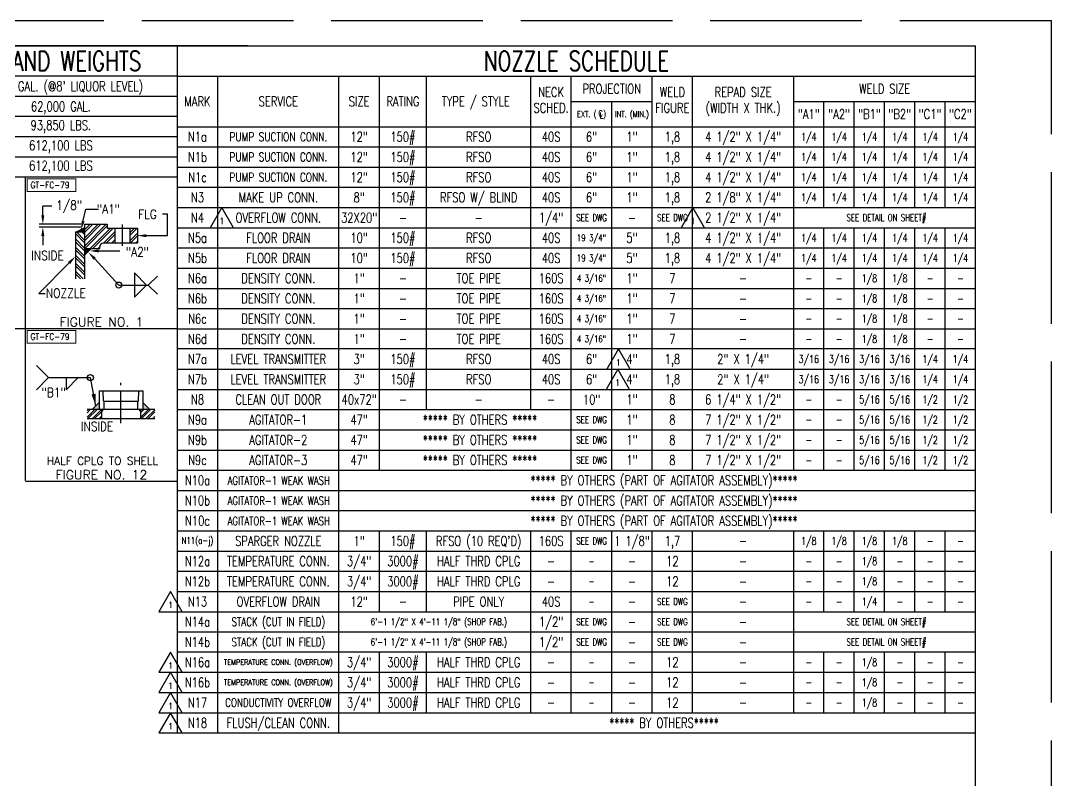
# Model space of a CAD drawing. Extents: x -1889 to 6398, y -470 to 1122.
# Drawn here: x 626.4 to 1116, y 539.1 to 900 of the extents above; entities that cross this region are included whole.
import ezdxf
from ezdxf.enums import TextEntityAlignment as Align

# ---------------------------------------------------------------- set-up
doc = ezdxf.new("R2010")
doc.units = 0
doc.header["$LTSCALE"] = 12
doc.header["$MEASUREMENT"] = 0
doc.linetypes.add('AM_ISO02W050', pattern=[7.5, 6, -1.5])
doc.linetypes.add('CENTER', pattern=[2, 1.25, -0.25, 0.25, -0.25])
doc.layers.get('0').update_dxf_attribs({"linetype": 'CONTINUOUS'})
doc.layers.get('Defpoints').update_dxf_attribs({"linetype": 'CONTINUOUS'})
doc.layers.add('CENTER', color=6, linetype='CENTER')
doc.layers.add('TEXT', color=4, linetype='CONTINUOUS')
doc.styles.add('ROMANC', font='romanc', dxfattribs={"height": 0.15})
doc.styles.add('ROMANS', font='ROMANS.shx', dxfattribs={"width": 0.85, "height": 5.76})
doc.styles.get("Standard").update_dxf_attribs({"font": 'sanss___.ttf'})
doc.dimstyles.get("Standard").update_dxf_attribs({"dimtxt": 0.18, "dimasz": 0.18, "dimexe": 0.18, "dimexo": 0.0625, "dimgap": 0.09, "dimtad": 0, "dimtih": 1, "dimtoh": 1, "dimdec": 4, "dimzin": 0, "dimdsep": 46, "dimtxsty": 'Standard', "dimcen": 0.09, "dimadec": 0, "dimazin": 0, "dimtfac": 1, "dimtdec": 4, "dimtofl": 0, "dimtmove": 0, "dimatfit": 3, "dimfxl": 1, "dimtolj": 1, "dimtzin": 0, "dimarcsym": 0})

# ---------------------------------------------------------------- blocks, each defined once
blk = doc.blocks.new('*X101')
at = {"color": 0}
for p, q in [((0.967, 1.066), (0.832, 1.201)), ((0.967, 1.155), (0.92, 1.201)), ((0.967, 1.199), (0.964, 1.201)), ((0.967, 1.022), (0.817, 1.172)), ((0.967, 0.934), (0.817, 1.084)), ((0.967, 0.889), (0.817, 1.039)), ((0.967, 0.801), (0.817, 0.951)), ((0.967, 0.757), (0.817, 0.907)), ((0.967, 0.668), (0.817, 0.818)), ((0.967, 0.624), (0.817, 0.774)), ((0.967, 0.536), (0.817, 0.686)), ((0.967, 0.492), (0.817, 0.642)), ((0.944, 0.426), (0.817, 0.553)), ((0.9, 0.426), (0.817, 0.509))]:
    blk.add_line(p, q, dxfattribs=at)
blk = doc.blocks.new('*X104')
at = {"color": 0}
for p, q in [((1.717, 1.186), (1.794, 1.264)), ((1.717, 1.142), (1.838, 1.264)), ((1.717, 1.054), (1.842, 1.179)), ((1.721, 1.014), (1.842, 1.135)), ((1.809, 1.014), (1.842, 1.046))]:
    blk.add_line(p, q, dxfattribs=at)
blk = doc.blocks.new('*X106')
at = {"color": 0}
for p, q in [((1.717, 1.186), (1.794, 1.264)), ((1.717, 1.142), (1.838, 1.264)), ((1.717, 1.054), (1.842, 1.179)), ((1.721, 1.014), (1.842, 1.135)), ((1.809, 1.014), (1.842, 1.046))]:
    blk.add_line(p, q, dxfattribs=at)
blk = doc.blocks.new('*X107')
at = {"color": 0}
for p, q in [((0.967, 1.066), (0.832, 1.201)), ((0.967, 1.155), (0.92, 1.201)), ((0.967, 1.199), (0.964, 1.201)), ((0.967, 1.022), (0.817, 1.172)), ((0.967, 0.934), (0.817, 1.084)), ((0.967, 0.889), (0.817, 1.039)), ((0.967, 0.801), (0.817, 0.951)), ((0.967, 0.757), (0.817, 0.907)), ((0.967, 0.668), (0.817, 0.818)), ((0.967, 0.624), (0.817, 0.774)), ((0.967, 0.536), (0.817, 0.686)), ((0.967, 0.492), (0.817, 0.642)), ((0.944, 0.426), (0.817, 0.553)), ((0.9, 0.426), (0.817, 0.509))]:
    blk.add_line(p, q, dxfattribs=at)
blk = doc.blocks.new('*X105')
at = {"color": 0}
for p, q in [((0.967, 0.967), (1.326, 1.326)), ((0.967, 1.099), (1.194, 1.326)), ((0.967, 1.232), (1.061, 1.326)), ((0.967, 1.055), (1.238, 1.326)), ((0.967, 1.188), (1.105, 1.326)), ((0.967, 1.32), (0.973, 1.326)), ((0.97, 0.926), (1.342, 1.298)), ((1.059, 0.926), (1.396, 1.264)), ((1.103, 0.926), (1.44, 1.264)), ((1.279, 1.014), (1.467, 1.202)), ((1.323, 1.014), (1.467, 1.157)), ((1.411, 1.014), (1.467, 1.069)), ((1.456, 1.014), (1.467, 1.025)), ((1.191, 0.926), (1.217, 0.952))]:
    blk.add_line(p, q, dxfattribs=at)

msp = doc.modelspace()

# ---------------------------------------------------------------- hatches: boundary and pattern name
at = {"layer": 'TEXT'}
h = msp.add_hatch(dxfattribs=at)
h.set_pattern_fill('ANSI32', color=256, scale=6, style=0)
h.set_pattern_definition([(45, (54.9704, 168.9898), (-1.59099, 1.59099), []), (45, (56.031, 168.9898), (-1.59099, 1.59099), [])])
h.paths.add_polyline_path([(664.82774, 710.90746), (664.82774, 715.22746), (657.98161, 715.22746), (657.98161, 710.90746)])
h.paths.add_polyline_path([(690.24712, 710.90746), (690.24712, 715.22746), (683.40098, 715.22746), (683.40098, 710.90746)])
h = msp.add_hatch(color=256, dxfattribs=at)
h.paths.add_polyline_path([(663.80186, 715.22746), (663.80186, 718.57279), (660.45653, 715.22746)])
h.paths.add_polyline_path([(684.42686, 715.22746), (687.7722, 715.22746), (684.42686, 718.57279)])
for points in [[(665.67686, 715.22746), (664.82774, 715.22746), (664.82774, 714.37834)], [(682.55186, 715.22746), (683.40098, 715.22746), (683.40098, 714.37834)]]:
    msp.add_hatch(color=256, dxfattribs=at).paths.add_polyline_path(points)

# ---------------------------------------------------------------- linework, layer by layer
for p, q in [((-24, 888), (1080, 888)), ((734.33028, 888), (355.16514, 888)), ((700.83486, 888), (700.83486, 561.6)), ((1080, 72), (1080, 888)), ((700.83486, 873.6), (355.16514, 873.6)), ((700.83486, 873.6), (1080, 873.6)), ((720.03486, 561.6), (720.03486, 873.6)), ((777.63486, 561.6), (777.63486, 873.6)), ((796.83486, 686.4), (796.83486, 873.6)), ((819.22117, 715.2), (819.22117, 873.6)), ((868.8, 715.2), (868.8, 873.6)), ((888, 686.4), (888, 873.6)), ((926.4, 686.4), (926.4, 873.6)), ((945.6, 686.4), (945.6, 873.6)), ((993.6, 686.4), (993.6, 873.6)), ((700.83486, 864), (355.16514, 864)), ((888, 861.6), (926.4, 861.6)), ((907.2, 686.4), (907.2, 861.6)), ((993.6, 861.6), (1080, 861.6)), ((1008, 811.2), (1008, 861.6)), ((1022.4, 811.2), (1022.4, 861.6)), ((1036.8, 811.2), (1036.8, 861.6)), ((1051.2, 811.2), (1051.2, 861.6)), ((1065.6, 811.2), (1065.6, 861.6)), ((700.83486, 854.4), (355.16514, 854.4)), ((700.83486, 849.6), (1080, 849.6)), ((700.83486, 844.8), (355.16514, 844.8)), ((700.83486, 840), (1080, 840)), ((700.83486, 835.2), (355.16514, 835.2)), ((700.83486, 830.4), (1080, 830.4)), ((700.83486, 825.6), (355.16514, 825.6)), ((628.83486, 753.6), (628.83486, 825.6)), ((700.83486, 820.8), (1080, 820.8)), ((700.83486, 811.2), (1080, 811.2)), ((700.83486, 801.6), (1080, 801.6)), ((1008, 686.4), (1008, 801.6)), ((1022.4, 686.4), (1022.4, 801.6)), ((1036.8, 686.4), (1036.8, 801.6)), ((1051.2, 686.4), (1051.2, 801.6)), ((1065.6, 686.4), (1065.6, 801.6)), ((700.83486, 792), (1080, 792)), ((700.83486, 782.4), (1080, 782.4)), ((700.83486, 772.8), (1080, 772.8)), ((700.83486, 763.2), (1080, 763.2)), ((628.83486, 753.6), (556.83486, 753.6)), ((700.83486, 753.6), (628.83486, 753.6)), ((628.83486, 681.6), (628.83486, 753.6)), ((700.83486, 753.6), (1080, 753.6)), ((1080, 744), (700.83486, 744)), ((700.83486, 734.4), (1080, 734.4)), ((700.83486, 724.8), (1080, 724.8)), ((700.83486, 715.2), (1080, 715.2)), ((700.83486, 705.6), (1080, 705.6)), ((700.83486, 696), (1080, 696)), ((700.83486, 686.4), (1080, 686.4)), ((700.83486, 681.04122), (628.83486, 681.04122)), ((700.83486, 676.8), (1080, 676.8)), ((700.83486, 667.2), (1080, 667.2)), ((700.83486, 657.6), (1080, 657.6)), ((796.83486, 619.2), (796.83486, 657.6)), ((819.22117, 619.2), (819.22117, 657.6)), ((868.8, 571.2), (868.8, 657.6)), ((888, 571.2), (888, 657.6)), ((907.2, 571.2), (907.2, 657.6)), ((926.4, 571.2), (926.4, 657.6)), ((945.6, 571.2), (945.6, 657.6)), ((993.6, 571.2), (993.6, 657.6)), ((1008, 619.2), (1008, 657.6)), ((1022.4, 619.2), (1022.4, 657.6)), ((1036.8, 619.2), (1036.8, 657.6)), ((1051.2, 619.2), (1051.2, 657.6)), ((1065.6, 619.2), (1065.6, 657.6)), ((700.83486, 648), (1080, 648)), ((700.83486, 638.4), (1080, 638.4)), ((700.83486, 628.8), (1080, 628.8)), ((700.83486, 619.2), (1080, 619.2)), ((700.83486, 609.6), (1080, 609.6)), ((1080, 600), (700.83486, 600)), ((796.83486, 571.2), (796.83486, 600)), ((819.22117, 571.2), (819.22117, 600)), ((1008, 571.2), (1008, 600)), ((1022.4, 571.2), (1022.4, 600)), ((1036.8, 571.2), (1036.8, 600)), ((1051.2, 571.2), (1051.2, 600)), ((1065.6, 571.2), (1065.6, 600)), ((700.83486, 590.4), (1080, 590.4)), ((700.83486, 580.8), (1080, 580.8)), ((700.83486, 571.2), (1080, 571.2)), ((700.83486, 561.6), (1080, 561.6))]:
    msp.add_line(p, q)
at = {"layer": 'CENTER', "linetype": 'CENTER'}
for p, q in [((674.79431, 792.93073), (674.79431, 803.15014)), ((674.11436, 708.74677), (674.11436, 727.92121))]:
    msp.add_line(p, q, dxfattribs=at)
at = {"layer": 'Defpoints', "linetype": 'AM_ISO02W050'}
for p in [(-36, 900), (1116, 36)]:
    msp.add_line(p, (1116, 900), dxfattribs=at)
at = {"layer": 'TEXT', "linetype": 'ByBlock'}
for p, q in [((636.99116, 807.56478), (636.99116, 811.88478)), ((641.31116, 811.88478), (636.99116, 811.88478)), ((654.99431, 803.24478), (635.19116, 803.24478)), ((654.99431, 801.94878), (635.19116, 801.94878)), ((636.99116, 797.62878), (636.99116, 793.30878))]:
    msp.add_line(p, q, dxfattribs=at)
at = {"layer": 'TEXT'}
for p, q in [((656.05624, 804.43352), (657.47063, 810.3608)), ((657.47063, 810.3608), (663.47021, 810.3608)), ((696.18387, 808.00618), (693.83352, 808.00618)), ((696.18387, 797.84478), (696.18387, 808.00618)), ((722.02695, 811.2), (716.48439, 801.6)), ((727.56951, 801.6), (722.02695, 811.2)), ((945.77845, 811.2), (940.23589, 801.6)), ((951.32101, 801.6), (945.77845, 811.2)), ((656.79431, 803.24478), (656.79431, 777.32478)), ((656.79431, 803.24478), (667.59431, 803.24478)), ((667.59431, 803.24478), (667.59431, 801.44478)), ((652.47431, 799.64478), (652.47431, 777.32478)), ((652.47431, 799.64478), (656.79431, 799.64478)), ((667.59431, 801.44478), (681.88066, 801.44478)), ((671.19431, 801.44478), (671.19431, 794.24478)), ((678.28066, 801.44478), (678.28066, 794.24478)), ((681.88066, 801.44478), (681.88066, 794.24478)), ((716.48439, 801.6), (727.56951, 801.6)), ((940.23589, 801.6), (951.32101, 801.6)), ((681.88066, 794.24478), (665.72231, 794.24478)), ((685.86472, 797.84478), (696.18387, 797.84478)), ((656.79431, 791.72478), (663.99431, 791.72478)), ((663.21451, 790.56968), (673.53365, 790.56968)), ((663.99431, 791.72478), (663.99431, 792.51678)), ((649.44571, 784.87146), (635.13253, 770.31265)), ((661.64901, 786.87008), (673.0777, 774.35436)), ((680.46542, 780.11436), (680.46542, 768.59436)), ((680.46542, 780.11436), (686.22542, 774.35436)), ((687.07105, 774.35436), (691.39105, 778.67436)), ((673.0777, 774.35436), (687.07105, 774.35436)), ((680.46542, 768.59436), (686.22542, 774.35436)), ((687.07105, 774.35436), (691.39105, 770.03436)), ((635.13253, 770.31265), (638.07047, 770.31265)), ((910.37133, 744), (904.82877, 734.4)), ((915.91389, 734.4), (910.37133, 744)), ((639.72357, 730.40001), (633.96357, 736.16001)), ((910.0564, 734.4), (904.51383, 724.8)), ((904.82877, 734.4), (915.91389, 734.4)), ((915.59896, 724.8), (910.0564, 734.4)), ((639.72357, 730.40001), (633.96357, 724.64001)), ((639.72357, 730.40001), (659.59689, 730.40001)), ((648.07689, 724.64001), (653.83689, 730.40001)), ((648.07689, 730.40001), (648.07689, 724.64001)), ((904.51383, 724.8), (915.59896, 724.8)), ((663.80186, 724.13371), (663.80186, 715.22746)), ((663.80186, 724.13371), (684.42686, 724.13371)), ((665.82865, 719.25871), (665.67686, 724.13371)), ((682.40008, 719.25871), (682.55186, 724.13371)), ((684.42686, 724.13371), (684.42686, 715.22746)), ((690.24712, 715.22746), (657.98161, 715.22746)), ((663.80186, 718.57279), (660.45653, 715.22746)), ((665.67686, 715.22746), (664.82774, 714.37834)), ((664.82774, 715.22746), (664.82774, 710.90746)), ((665.82865, 719.25871), (682.40008, 719.25871)), ((666.14561, 715.22746), (666.14561, 719.25871)), ((682.08311, 715.22746), (682.08311, 719.25871)), ((682.55186, 715.22746), (683.40098, 714.37834)), ((683.40098, 715.22746), (683.40098, 710.90746)), ((684.42686, 718.57279), (687.7722, 715.22746)), ((657.98161, 710.90746), (690.24712, 710.90746)), ((697.60463, 628.8), (692.06207, 619.2)), ((703.1472, 619.2), (697.60463, 628.8)), ((692.06207, 619.2), (703.1472, 619.2)), ((697.60463, 600), (692.06207, 590.4)), ((703.1472, 590.4), (697.60463, 600)), ((692.06207, 590.4), (703.1472, 590.4)), ((697.60463, 590.4), (692.06207, 580.8)), ((703.1472, 580.8), (697.60463, 590.4)), ((692.06207, 580.8), (703.1472, 580.8)), ((697.60463, 580.8), (692.06207, 571.2)), ((703.1472, 571.2), (697.60463, 580.8)), ((692.06207, 571.2), (703.1472, 571.2)), ((697.60463, 571.2), (692.06207, 561.6)), ((703.1472, 561.6), (697.60463, 571.2)), ((692.06207, 561.6), (703.1472, 561.6))]:
    msp.add_line(p, q, dxfattribs=at)
at = {"layer": 'TEXT', "const_width": 0.48}
for points in [[(629.61791, 824.77211), (629.61791, 818.81874), (652.63317, 818.81874), (652.63317, 824.77211)], [(629.61791, 752.77211), (629.61791, 746.81874), (652.63317, 746.81874), (652.63317, 752.77211)]]:
    msp.add_lwpolyline(points, close=True, dxfattribs=at)
at = {"layer": 'TEXT'}
for centre in [(673.0777, 774.35436), (659.59689, 730.40001)]:
    msp.add_circle(centre, 1.44, dxfattribs=at)
msp.add_arc((665.72231, 792.51678), 1.728, 90, 180, dxfattribs=at)
at = {"layer": 'TEXT', "linetype": 'ByBlock'}
for points in [[(637.71116, 807.56478), (636.27116, 807.56478), (636.99116, 803.24478)], [(637.71116, 797.62878), (636.27116, 797.62878), (636.99116, 801.94878)]]:
    msp.add_solid(points, dxfattribs=at)
at = {"layer": 'TEXT'}
for points in [[(656.83455, 804.59316), (655.43388, 804.92739), (655.13152, 800.55825)], [(656.79431, 801.94878), (656.7275, 799.64478), (652.47431, 799.64478)], [(686.20066, 797.12478), (686.20066, 798.56478), (681.88066, 797.84478)], [(656.79431, 788.12478), (656.79431, 791.72478), (660.39431, 791.72478)], [(661.1399, 786.36096), (662.15813, 787.3792), (658.59431, 789.92478)], [(663.55044, 789.84968), (663.55044, 791.28968), (659.23044, 790.56968)], [(648.93228, 785.37623), (649.95914, 784.3667), (652.47431, 787.95204)], [(660.12371, 722.3844), (662.0108, 722.73838), (662.1292, 716.90013)]]:
    msp.add_solid(points, dxfattribs=at)

# ---------------------------------------------------------------- block references
at = {"layer": 'TEXT', "xscale": 28.80000000000007, "yscale": 28.80000000000007, "zscale": 28.80000000000007}
for name, p in [('*X105', (628.95199, 765.05348)), ('*X101', (628.95199, 765.05348)), ('*X107', (628.95199, 765.05348)), ('*X104', (628.83833, 765.05348)), ('*X106', (628.83833, 765.05348))]:
    msp.add_blockref(name, p, dxfattribs=at)

# ---------------------------------------------------------------- texts
at = {"layer": 'TEXT', "style": 'ROMANS'}
for s, height, width, p in [('VESSEL CAPACITY AND WEIGHTS', 9.216, 0.75, (610.74297, 880.8)), ('NOZZLE SCHEDULE', 9.216, 0.75, (890.41743, 880.8)), ("44,600 GAL. (@8' LIQUOR LEVEL)", 4.608, 0.75, (645.55168, 868.8)), ('NECK', 4.608, 0.75, (878.4, 866.016)), ('PROJECTION', 4.608, 0.75, (907.2, 867.6)), ('WELD', 4.608, 0.75, (936, 866.016)), ('REPAD SIZE', 4.608, 0.75, (969.6, 866.016)), ('WELD SIZE', 4.608, 0.75, (1036.8, 867.6)), ('MARK', 4.608, 0.75, (710.43486, 861.6)), ('SERVICE', 4.608, 0.75, (748.83486, 861.6)), ('SIZE', 4.608, 0.75, (787.23486, 861.6)), ('RATING', 4.608, 0.75, (808.02801, 861.6)), ('TYPE / STYLE', 4.608, 0.75, (842.59808, 861.6)), ('(WIDTH X THK.)', 4.608, 0.75, (969.6, 858.55543)), ('62,000 GAL.', 4.608, 0.75, (645.55168, 859.2)), ('SCHED.', 4.608, 0.75, (878.4, 858.55543)), ('EXT. (  )', 2.88, 0.75, (897.6, 855.6)), ('C', 2.88, 0.75, (901.91003, 855.93596)), ('INT. (MIN.)', 2.88, 0.75, (916.80251, 855.53415)), ('FIGURE', 4.608, 0.75, (936, 858.55543)), ('"A1"', 4.608, 0.75, (1000.8, 855.6)), ('"A2"', 4.608, 0.75, (1015.2, 855.6)), ('"B1"', 4.608, 0.75, (1029.6, 855.6)), ('"B2"', 4.608, 0.75, (1044, 855.6)), ('"C1"', 4.608, 0.75, (1058.4, 855.6)), ('"C2"', 4.608, 0.75, (1072.8, 855.6)), ('L', 2.88, 0.75, (902.31174, 854.97434)), ('12"', 4.608, 0.75, (787.23486, 844.8)), ('150#', 4.608, 0.75, (808.02801, 844.8)), ('RFSO', 4.608, 0.75, (844.01058, 844.8)), ('40S', 4.608, 0.75, (878.4, 844.8)), ('6"', 4.608, 0.75, (897.6, 844.8)), ('1"', 4.608, 0.75, (916.8, 844.8)), ('1,8', 4.608, 0.75, (936, 844.8)), ('4 1/2" X 1/4"', 4.608, 0.75, (969.6, 844.8)), ('1/4', 3.6864, 0.75, (1000.8, 844.8)), ('1/4', 3.6864, 0.75, (1015.2, 844.8)), ('1/4', 3.6864, 0.75, (1029.6, 844.8)), ('1/4', 3.6864, 0.75, (1044, 844.8)), ('1/4', 3.6864, 0.75, (1058.4, 844.8)), ('1/4', 3.6864, 0.75, (1072.8, 844.8)), ('PUMP SUCTION CONN.', 4.1472, 0.75, (748.85639, 844.78504)), ('PUMP SUCTION CONN.', 4.1472, 0.75, (748.83486, 835.2)), ('12"', 4.608, 0.75, (787.23486, 835.2)), ('150#', 4.608, 0.75, (808.02801, 835.2)), ('RFSO', 4.608, 0.75, (844.01058, 835.2)), ('40S', 4.608, 0.75, (878.4, 835.2)), ('6"', 4.608, 0.75, (897.6, 835.2)), ('1"', 4.608, 0.75, (916.8, 835.2)), ('1,8', 4.608, 0.75, (936, 835.2)), ('4 1/2" X 1/4"', 4.608, 0.75, (969.6, 835.2)), ('1/4', 3.6864, 0.75, (1000.8, 835.2)), ('1/4', 3.6864, 0.75, (1015.2, 835.2)), ('1/4', 3.6864, 0.75, (1029.6, 835.2)), ('1/4', 3.6864, 0.75, (1044, 835.2)), ('1/4', 3.6864, 0.75, (1058.4, 835.2)), ('1/4', 3.6864, 0.75, (1072.8, 835.2)), ('PUMP SUCTION CONN.', 4.1472, 0.75, (748.83486, 825.6)), ('12"', 4.608, 0.75, (787.23486, 825.6)), ('150#', 4.608, 0.75, (808.02801, 825.6)), ('RFSO', 4.608, 0.75, (844.01058, 825.6)), ('40S', 4.608, 0.75, (878.4, 825.6)), ('6"', 4.608, 0.75, (897.6, 825.6)), ('1"', 4.608, 0.75, (916.8, 825.6)), ('1,8', 4.608, 0.75, (936, 825.6)), ('4 1/2" X 1/4"', 4.608, 0.75, (969.6, 825.6)), ('1/4', 3.6864, 0.75, (1000.8, 825.6)), ('1/4', 3.6864, 0.75, (1015.2, 825.6)), ('1/4', 3.6864, 0.75, (1029.6, 825.6)), ('1/4', 3.6864, 0.75, (1044, 825.6)), ('1/4', 3.6864, 0.75, (1058.4, 825.6)), ('1/4', 3.6864, 0.75, (1072.8, 825.6)), ('MAKE UP CONN.', 4.608, 0.75, (748.83486, 816)), ('8"', 4.608, 0.75, (787.23486, 816)), ('150#', 4.608, 0.75, (808.02801, 816)), ('RFSO W/ BLIND', 4.608, 0.75, (844.01058, 816)), ('40S', 4.608, 0.75, (878.4, 816)), ('6"', 4.608, 0.75, (897.6, 816)), ('1"', 4.608, 0.75, (916.8, 816)), ('1,8', 4.608, 0.75, (936, 816)), ('2 1/8" X 1/4"', 4.608, 0.75, (969.6, 816)), ('1/4', 3.6864, 0.75, (1000.8, 816)), ('1/4', 3.6864, 0.75, (1015.2, 816)), ('1/4', 3.6864, 0.75, (1029.6, 816)), ('1/4', 3.6864, 0.75, (1044, 816)), ('1/4', 3.6864, 0.75, (1058.4, 816)), ('1/4', 3.6864, 0.75, (1072.8, 816)), ('OVERFLOW CONN.', 4.608, 0.75, (748.83486, 806.4)), ('32X20"', 4.608, 0.75, (787.23486, 806.4)), ('1/4"', 4.608, 0.75, (878.4, 806.4)), ('SEE DWG', 3.2256, 0.75, (897.63867, 806.39655)), ('SEE DWG', 3.2256, 0.75, (936, 806.4)), ('2 1/2" X 1/4"', 4.608, 0.75, (969.6, 806.4)), ('SEE DETAIL ON SHEET# ', 3.2256, 0.75, (1038.48986, 806.4)), ('1', 2.88, 0.85, (722.02695, 804.8)), ('-', 4.608, 0.75, (808.02801, 806.4)), ('-', 4.608, 0.75, (844.01058, 806.4)), ('-', 4.608, 0.75, (916.8, 806.4)), ('1', 2.88, 0.85, (945.77845, 804.8)), ('FLOOR DRAIN', 4.608, 0.75, (748.83486, 796.8)), ('10"', 4.608, 0.75, (787.23486, 796.8)), ('150#', 4.608, 0.75, (808.02801, 796.8)), ('RFSO', 4.608, 0.75, (844.01058, 796.8)), ('40S', 4.608, 0.75, (878.4, 796.8)), ('19 3/4"', 3.2256, 0.75, (897.6, 796.8)), ('5"', 4.608, 0.75, (916.8, 796.8)), ('1,8', 4.608, 0.75, (936, 796.8)), ('4 1/2" X 1/4"', 4.608, 0.75, (969.6, 796.8)), ('1/4', 3.6864, 0.75, (1000.8, 796.8)), ('1/4', 3.6864, 0.75, (1015.2, 796.8)), ('1/4', 3.6864, 0.75, (1029.6, 796.8)), ('1/4', 3.6864, 0.75, (1044, 796.8)), ('1/4', 3.6864, 0.75, (1058.4, 796.8)), ('1/4', 3.6864, 0.75, (1072.8, 796.8)), ('FLOOR DRAIN', 4.608, 0.75, (748.83486, 787.2)), ('10"', 4.608, 0.75, (787.23486, 787.2)), ('150#', 4.608, 0.75, (808.02801, 787.2)), ('RFSO', 4.608, 0.75, (844.01058, 787.2)), ('40S', 4.608, 0.75, (878.4, 787.2)), ('19 3/4"', 3.2256, 0.75, (897.6, 787.2)), ('5"', 4.608, 0.75, (916.8, 787.2)), ('1,8', 4.608, 0.75, (936, 787.2)), ('4 1/2" X 1/4"', 4.608, 0.75, (969.6, 787.2)), ('1/4', 3.6864, 0.75, (1000.8, 787.2)), ('1/4', 3.6864, 0.75, (1015.2, 787.2)), ('1/4', 3.6864, 0.75, (1029.6, 787.2)), ('1/4', 3.6864, 0.75, (1044, 787.2)), ('1/4', 3.6864, 0.75, (1058.4, 787.2)), ('1/4', 3.6864, 0.75, (1072.8, 787.2)), ('DENSITY CONN.', 4.608, 0.75, (748.83486, 777.6)), ('1"', 4.608, 0.75, (787.23486, 777.6)), ('TOE PIPE', 4.608, 0.75, (844.01058, 777.6)), ('160S', 4.608, 0.75, (878.4, 777.6)), ('4 3/16"', 3.2256, 0.75, (897.6, 777.6)), ('1"', 4.608, 0.75, (916.8, 777.6)), ('7', 4.608, 0.75, (936, 777.6)), ('1/8', 3.6864, 0.75, (1029.6, 777.6)), ('1/8', 3.6864, 0.75, (1044, 777.6)), ('-', 4.608, 0.75, (808.02801, 777.6)), ('-', 4.608, 0.75, (969.6, 777.6)), ('-', 3.6864, 0.75, (1000.8, 777.6)), ('-', 3.6864, 0.75, (1015.2, 777.6)), ('-', 3.6864, 0.75, (1058.4, 777.6)), ('-', 3.6864, 0.75, (1072.8, 777.6)), ('DENSITY CONN.', 4.608, 0.75, (748.83486, 768)), ('1"', 4.608, 0.75, (787.23486, 768)), ('TOE PIPE', 4.608, 0.75, (844.01058, 768)), ('160S', 4.608, 0.75, (878.4, 768)), ('4 3/16"', 3.2256, 0.75, (897.6, 768)), ('1"', 4.608, 0.75, (916.8, 768)), ('7', 4.608, 0.75, (936, 768)), ('1/8', 3.6864, 0.75, (1029.6, 768)), ('1/8', 3.6864, 0.75, (1044, 768)), ('-', 4.608, 0.75, (808.02801, 768)), ('-', 4.608, 0.75, (969.6, 768)), ('-', 3.6864, 0.75, (1000.8, 768)), ('-', 3.6864, 0.75, (1015.2, 768)), ('-', 3.6864, 0.75, (1058.4, 768)), ('-', 3.6864, 0.75, (1072.8, 768)), ('DENSITY CONN.', 4.608, 0.75, (748.83486, 758.4)), ('1"', 4.608, 0.75, (787.23486, 758.4)), ('TOE PIPE', 4.608, 0.75, (844.01058, 758.4)), ('160S', 4.608, 0.75, (878.4, 758.4)), ('4 3/16"', 3.2256, 0.75, (897.6, 758.4)), ('1"', 4.608, 0.75, (916.8, 758.4)), ('7', 4.608, 0.75, (936, 758.4)), ('1/8', 3.6864, 0.75, (1029.6, 758.4)), ('1/8', 3.6864, 0.75, (1044, 758.4)), ('-', 4.608, 0.75, (808.02801, 758.4)), ('-', 4.608, 0.75, (969.6, 758.4)), ('-', 3.6864, 0.75, (1000.8, 758.4)), ('-', 3.6864, 0.75, (1015.2, 758.4)), ('-', 3.6864, 0.75, (1058.4, 758.4)), ('-', 3.6864, 0.75, (1072.8, 758.4)), ('DENSITY CONN.', 4.608, 0.75, (748.83486, 748.8)), ('1"', 4.608, 0.75, (787.23486, 748.8)), ('TOE PIPE', 4.608, 0.75, (844.01058, 748.8)), ('160S', 4.608, 0.75, (878.4, 748.8)), ('4 3/16"', 3.2256, 0.75, (897.6, 748.8)), ('1"', 4.608, 0.75, (916.8, 748.8)), ('7', 4.608, 0.75, (936, 748.8)), ('1/8', 3.6864, 0.75, (1029.6, 748.8)), ('1/8', 3.6864, 0.75, (1044, 748.8)), ('-', 4.608, 0.75, (808.02801, 748.8)), ('-', 4.608, 0.75, (969.6, 748.8)), ('-', 3.6864, 0.75, (1000.8, 748.8)), ('-', 3.6864, 0.75, (1015.2, 748.8)), ('-', 3.6864, 0.75, (1058.4, 748.8)), ('-', 3.6864, 0.75, (1072.8, 748.8)), ('LEVEL TRANSMITTER', 4.608, 0.75, (748.83486, 739.2)), ('3"', 4.608, 0.75, (787.23486, 739.2)), ('150#', 4.608, 0.75, (808.02801, 739.2)), ('RFSO', 4.608, 0.75, (844.01058, 739.2)), ('40S', 4.608, 0.75, (878.4, 739.2)), ('6"', 4.608, 0.75, (897.63867, 739.19655)), ('4"', 4.608, 0.75, (916.8, 739.2)), ('1,8', 4.608, 0.75, (936, 739.2)), ('2" X 1/4"', 4.608, 0.75, (969.6, 739.2)), ('3/16', 3.6864, 0.75, (1000.8, 739.2)), ('3/16', 3.6864, 0.75, (1015.2, 739.2)), ('3/16', 3.6864, 0.75, (1029.6, 739.2)), ('3/16', 3.6864, 0.75, (1044, 739.2)), ('1/4', 3.6864, 0.75, (1058.4, 739.2)), ('1/4', 3.6864, 0.75, (1072.8, 739.2)), ('1', 2.88, 0.85, (910.37133, 737.6)), ('LEVEL TRANSMITTER', 4.608, 0.75, (748.83486, 729.6)), ('3"', 4.608, 0.75, (787.23486, 729.6)), ('150#', 4.608, 0.75, (808.02801, 729.6)), ('RFSO', 4.608, 0.75, (844.01058, 729.6)), ('40S', 4.608, 0.75, (878.4, 729.6)), ('6"', 4.608, 0.75, (897.63867, 729.59655)), ('4"', 4.608, 0.75, (916.8, 729.6)), ('1,8', 4.608, 0.75, (936, 729.6)), ('2" X 1/4"', 4.608, 0.75, (969.6, 729.6)), ('3/16', 3.6864, 0.75, (1000.8, 729.6)), ('3/16', 3.6864, 0.75, (1015.2, 729.6)), ('3/16', 3.6864, 0.75, (1029.6, 729.6)), ('3/16', 3.6864, 0.75, (1044, 729.6)), ('1/4', 3.6864, 0.75, (1058.4, 729.6)), ('1/4', 3.6864, 0.75, (1072.8, 729.6)), ('1', 2.88, 0.85, (910.0564, 728)), ('CLEAN OUT DOOR', 4.608, 0.75, (748.83486, 720)), ('40x72"', 4.608, 0.75, (787.23486, 720)), ('-', 4.608, 0.75, (808.02801, 720)), ('-', 4.608, 0.75, (844.01058, 720)), ('-', 4.608, 0.75, (878.4, 720)), ('10"', 4.608, 0.75, (897.63867, 719.99655)), ('1"', 4.608, 0.75, (916.8, 720)), ('8', 4.608, 0.75, (936, 720)), ('6 1/4" X 1/2"', 4.608, 0.75, (969.6, 720)), ('-', 3.6864, 0.75, (1000.8, 720)), ('-', 3.6864, 0.75, (1015.2, 720)), ('5/16', 3.6864, 0.75, (1029.6, 720)), ('5/16', 3.6864, 0.75, (1044, 720)), ('1/2', 3.6864, 0.75, (1058.4, 720)), ('1/2', 3.6864, 0.75, (1072.8, 720)), ('AGITATOR-1', 4.608, 0.75, (748.83486, 710.4)), ('47"', 4.608, 0.75, (787.23486, 710.4)), ('***** BY OTHERS *****', 4.608, 0.75, (844.63531, 710.4)), ('SEE DWG', 3.2256, 0.75, (897.63867, 710.39655)), ('1"', 4.608, 0.75, (916.8, 710.4)), ('8', 4.608, 0.75, (936, 710.4)), ('7 1/2" X 1/2"', 4.608, 0.75, (969.6, 710.4)), ('-', 3.6864, 0.75, (1000.8, 710.4)), ('-', 3.6864, 0.75, (1015.2, 710.4)), ('5/16', 3.6864, 0.75, (1029.6, 710.4)), ('5/16', 3.6864, 0.75, (1044, 710.4)), ('1/2', 3.6864, 0.75, (1058.4, 710.4)), ('1/2', 3.6864, 0.75, (1072.8, 710.4)), ('AGITATOR-2', 4.608, 0.75, (748.83486, 700.8)), ('47"', 4.608, 0.75, (787.23486, 700.8)), ('***** BY OTHERS *****', 4.608, 0.75, (844.63531, 700.8)), ('SEE DWG', 3.2256, 0.75, (897.63867, 700.79655)), ('1"', 4.608, 0.75, (916.8, 700.8)), ('8', 4.608, 0.75, (936, 700.8)), ('7 1/2" X 1/2"', 4.608, 0.75, (969.6, 700.8)), ('-', 3.6864, 0.75, (1000.8, 700.8)), ('-', 3.6864, 0.75, (1015.2, 700.8)), ('5/16', 3.6864, 0.75, (1029.6, 700.8)), ('5/16', 3.6864, 0.75, (1044, 700.8)), ('1/2', 3.6864, 0.75, (1058.4, 700.8)), ('1/2', 3.6864, 0.75, (1072.8, 700.8)), ('AGITATOR-3', 4.608, 0.75, (748.83486, 691.2)), ('47"', 4.608, 0.75, (787.23486, 691.2)), ('***** BY OTHERS *****', 4.608, 0.75, (844.63531, 691.2)), ('SEE DWG', 3.2256, 0.75, (897.63867, 691.19655)), ('1"', 4.608, 0.75, (916.8, 691.2)), ('8', 4.608, 0.75, (936, 691.2)), ('7 1/2" X 1/2"', 4.608, 0.75, (969.6, 691.2)), ('-', 3.6864, 0.75, (1000.8, 691.2)), ('-', 3.6864, 0.75, (1015.2, 691.2)), ('5/16', 3.6864, 0.75, (1029.6, 691.2)), ('5/16', 3.6864, 0.75, (1044, 691.2)), ('1/2', 3.6864, 0.75, (1058.4, 691.2)), ('1/2', 3.6864, 0.75, (1072.8, 691.2)), ('AGITATOR-1 WEAK WASH', 3.9322702, 0.75, (749.03434, 681.50073)), ('***** BY OTHERS (PART OF AGITATOR ASSEMBLY)*****', 4.608, 0.75, (932.03812, 681.6)), ('AGITATOR-1 WEAK WASH', 3.9322702, 0.75, (749.03434, 671.90073)), ('***** BY OTHERS (PART OF AGITATOR ASSEMBLY)*****', 4.608, 0.75, (932.03812, 672)), ('AGITATOR-1 WEAK WASH', 3.9322702, 0.75, (749.03434, 662.30073)), ('***** BY OTHERS (PART OF AGITATOR ASSEMBLY)*****', 4.608, 0.75, (932.03812, 662.4)), ('SPARGER NOZZLE', 4.608, 0.75, (748.83486, 652.8)), ('1"', 4.608, 0.75, (787.23486, 652.8)), ('150#', 4.608, 0.75, (808.02801, 652.8)), ("RFSO (10 REQ'D)", 4.608, 0.75, (844.01058, 652.8)), ('160S', 4.608, 0.75, (878.4, 652.8)), ('SEE DWG', 3.2256, 0.75, (897.63867, 652.79655)), ('1 1/8"', 4.608, 0.75, (916.8, 652.8)), ('1,7', 4.608, 0.75, (936, 652.8)), ('-', 4.608, 0.75, (969.6, 652.8)), ('1/8', 3.6864, 0.75, (1000.8, 652.8)), ('1/8', 3.6864, 0.75, (1015.2, 652.8)), ('1/8', 3.6864, 0.75, (1029.6, 652.8)), ('1/8', 3.6864, 0.75, (1044, 652.8)), ('-', 3.6864, 0.75, (1058.4, 652.8)), ('-', 3.6864, 0.75, (1072.8, 652.8)), ('3/4"', 4.608, 0.75, (787.23486, 643.2)), ('3000#', 4.608, 0.75, (808.02801, 643.2)), ('TEMPERATURE CONN.', 4.608, 0.75, (748.83486, 643.2)), ('HALF THRD CPLG', 4.608, 0.75, (844.01058, 643.2)), ('-', 4.608, 0.75, (878.4, 643.2)), ('-', 3.2256, 0.75, (897.63867, 643.19655)), ('-', 4.608, 0.75, (916.8, 643.2)), ('12', 4.608, 0.75, (936, 643.2)), ('-', 4.608, 0.75, (969.6, 643.2)), ('-', 3.6864, 0.75, (1000.8, 643.2)), ('-', 3.6864, 0.75, (1015.2, 643.2)), ('1/8', 3.6864, 0.75, (1029.6, 643.2)), ('-', 3.6864, 0.75, (1044, 643.2)), ('-', 3.6864, 0.75, (1058.4, 643.2)), ('-', 3.6864, 0.75, (1072.8, 643.2)), ('3/4"', 4.608, 0.75, (787.23486, 633.6)), ('3000#', 4.608, 0.75, (808.02801, 633.6)), ('TEMPERATURE CONN.', 4.608, 0.75, (748.83486, 633.6)), ('HALF THRD CPLG', 4.608, 0.75, (844.01058, 633.6)), ('-', 4.608, 0.75, (878.4, 633.6)), ('-', 3.2256, 0.75, (897.63867, 633.59655)), ('-', 4.608, 0.75, (916.8, 633.6)), ('12', 4.608, 0.75, (936, 633.6)), ('-', 4.608, 0.75, (969.6, 633.6)), ('-', 3.6864, 0.75, (1000.8, 633.6)), ('-', 3.6864, 0.75, (1000.8, 633.6)), ('-', 3.6864, 0.75, (1015.2, 633.6)), ('-', 3.6864, 0.75, (1015.2, 633.6)), ('1/8', 3.6864, 0.75, (1029.6, 633.6)), ('-', 3.6864, 0.75, (1044, 633.6)), ('-', 3.6864, 0.75, (1058.4, 633.6)), ('-', 3.6864, 0.75, (1072.8, 633.6)), ('1', 2.88, 0.85, (697.60463, 622.4)), ('OVERFLOW DRAIN', 4.608, 0.75, (748.83486, 624)), ('12"', 4.608, 0.75, (787.23486, 624)), ('-', 4.608, 0.75, (808.02801, 624)), ('PIPE ONLY', 4.608, 0.75, (844.01058, 624)), ('40S', 4.608, 0.75, (878.4, 624)), ('-', 3.2256, 0.75, (897.63867, 623.99655)), ('-', 4.608, 0.75, (916.8, 624)), ('SEE DWG', 3.2256, 0.75, (936, 624)), ('-', 4.608, 0.75, (969.6, 624)), ('-', 3.6864, 0.75, (1000.8, 624)), ('-', 3.6864, 0.75, (1015.2, 624)), ('1/4', 3.6864, 0.75, (1029.6, 624)), ('-', 3.6864, 0.75, (1044, 624)), ('-', 3.6864, 0.75, (1058.4, 624)), ('-', 3.6864, 0.75, (1072.8, 624)), ('STACK (CUT IN FIELD)', 4.0236187, 0.75, (748.87119, 614.39894)), ('1/2"', 4.608, 0.75, (878.4, 614.4)), ('6\'-1 1/2" X 4\'-11 1/8" (SHOP FAB.)', 3.2256, 0.75, (825.0959, 614.4)), ('SEE DWG', 3.2256, 0.75, (897.63867, 614.39655)), ('-', 4.608, 0.75, (916.8, 614.4)), ('SEE DWG', 3.2256, 0.75, (936, 614.4)), ('-', 4.608, 0.75, (969.6, 614.4)), ('SEE DETAIL ON SHEET# ', 3.2256, 0.75, (1038.48986, 614.4)), ('STACK (CUT IN FIELD)', 4.0236187, 0.75, (748.87119, 604.79894)), ('1/2"', 4.608, 0.75, (878.4, 604.8)), ('6\'-1 1/2" X 4\'-11 1/8" (SHOP FAB.)', 3.2256, 0.75, (825.0959, 604.8)), ('SEE DWG', 3.2256, 0.75, (897.63867, 604.79655)), ('-', 4.608, 0.75, (916.8, 604.8)), ('SEE DWG', 3.2256, 0.75, (936, 604.8)), ('-', 4.608, 0.75, (969.6, 604.8)), ('SEE DETAIL ON SHEET# ', 3.2256, 0.75, (1038.48986, 604.8)), ('3/4"', 4.608, 0.75, (787.23486, 595.2)), ('3000#', 4.608, 0.75, (808.02801, 595.2)), ('HALF THRD CPLG', 4.608, 0.75, (844.01058, 595.2)), ('12', 4.608, 0.75, (936, 595.2)), ('1/8', 3.6864, 0.75, (1029.6, 595.2)), ('1', 2.88, 0.85, (697.60463, 593.6)), ('TEMPERATURE CONN. (OVERFLOW)', 2.58048, 0.75, (748.84621, 595.24291)), ('-', 4.608, 0.75, (878.4, 595.2)), ('-', 3.2256, 0.75, (897.63867, 595.19655)), ('-', 4.608, 0.75, (916.8, 595.2)), ('-', 4.608, 0.75, (969.6, 595.2)), ('-', 3.6864, 0.75, (1000.8, 595.2)), ('-', 3.6864, 0.75, (1015.2, 595.2)), ('-', 3.6864, 0.75, (1044, 595.2)), ('-', 3.6864, 0.75, (1058.4, 595.2)), ('-', 3.6864, 0.75, (1072.8, 595.2)), ('3/4"', 4.608, 0.75, (787.23486, 585.6)), ('3000#', 4.608, 0.75, (808.02801, 585.6)), ('HALF THRD CPLG', 4.608, 0.75, (844.01058, 585.6)), ('12', 4.608, 0.75, (936, 585.6)), ('1/8', 3.6864, 0.75, (1029.6, 585.6)), ('1', 2.88, 0.85, (697.60463, 584)), ('TEMPERATURE CONN. (OVERFLOW)', 2.58048, 0.75, (748.84621, 585.64291)), ('-', 4.608, 0.75, (878.4, 585.6)), ('-', 3.2256, 0.75, (897.63867, 585.59655)), ('-', 4.608, 0.75, (916.8, 585.6)), ('-', 4.608, 0.75, (969.6, 585.6)), ('-', 3.6864, 0.75, (1000.8, 585.6)), ('-', 3.6864, 0.75, (1000.8, 585.6)), ('-', 3.6864, 0.75, (1015.2, 585.6)), ('-', 3.6864, 0.75, (1015.2, 585.6)), ('-', 3.6864, 0.75, (1044, 585.6)), ('-', 3.6864, 0.75, (1058.4, 585.6)), ('-', 3.6864, 0.75, (1072.8, 585.6)), ('CONDUCTIVITY OVERFLOW', 4.0236187, 0.75, (748.83486, 576)), ('3/4"', 4.608, 0.75, (787.23486, 576)), ('3000#', 4.608, 0.75, (808.02801, 576)), ('HALF THRD CPLG', 4.608, 0.75, (844.01058, 576)), ('12', 4.608, 0.75, (936, 576)), ('1/8', 3.6864, 0.75, (1029.6, 576)), ('1', 2.88, 0.85, (697.60463, 574.4)), ('-', 4.608, 0.75, (878.4, 576)), ('-', 3.2256, 0.75, (897.63867, 575.99655)), ('-', 4.608, 0.75, (916.8, 576)), ('-', 4.608, 0.75, (969.6, 576)), ('-', 3.6864, 0.75, (1000.8, 576)), ('-', 3.6864, 0.75, (1000.8, 576)), ('-', 3.6864, 0.75, (1015.2, 576)), ('-', 3.6864, 0.75, (1015.2, 576)), ('-', 3.6864, 0.75, (1044, 576)), ('-', 3.6864, 0.75, (1058.4, 576)), ('-', 3.6864, 0.75, (1072.8, 576)), ('FLUSH/CLEAN CONN.', 4.608, 0.75, (748.83486, 566.4)), ('***** BY OTHERS*****', 4.608, 0.75, (932.03812, 566.4)), ('1', 2.88, 0.85, (697.60463, 564.8))]:
    msp.add_text(s, height=height, dxfattribs=dict(at, width=width)).set_placement(p, align=Align.MIDDLE_CENTER)
at = {"layer": 'TEXT', "style": 'ROMANS', "width": 0.75}
for s, height, p in [('93,850 LBS.', 4.608, (645.55168, 849.6)), ('N1a', 4.608, (710.43486, 844.8)), ('612,100 LBS', 4.608, (645.55168, 840)), ('N1b', 4.608, (710.43486, 835.2)), ('612,100 LBS', 4.608, (645.55168, 830.4)), ('N1c', 4.608, (710.43486, 825.6)), ('N3', 4.608, (710.43486, 816)), ('N4', 4.608, (710.43486, 806.4)), ('N5a', 4.608, (710.43486, 796.8)), ('N5b', 4.608, (710.43486, 787.2)), ('N6a', 4.608, (710.43486, 777.6)), ('N6b', 4.608, (710.43486, 768)), ('N6c', 4.608, (710.43486, 758.4)), ('N6d', 4.608, (710.43486, 748.8)), ('N7a', 4.608, (710.43486, 739.2)), ('N7b', 4.608, (710.43486, 729.6)), ('N8', 4.608, (710.43486, 720)), ('N9a', 4.608, (710.43486, 710.4)), ('N9b', 4.608, (710.43486, 700.8)), ('N9c', 4.608, (710.43486, 691.2)), ('N10a', 4.608, (710.43486, 681.6)), ('N10b', 4.608, (710.43486, 672)), ('N10c', 4.608, (710.43486, 662.4)), ('N11(a-j)', 3.2256, (710.43486, 652.8)), ('N12a', 4.608, (710.43486, 643.2)), ('N12b', 4.608, (710.43486, 633.6)), ('N13', 4.608, (710.43486, 624)), ('N14a', 4.608, (710.43486, 614.4)), ('N14b', 4.608, (710.43486, 604.8)), ('N16a', 4.608, (710.43486, 595.2)), ('N16b', 4.608, (710.43486, 585.6)), ('N17', 4.608, (710.43486, 576)), ('N18', 4.608, (710.43486, 566.4))]:
    msp.add_text(s, height=height, dxfattribs=at).set_placement(p, align=Align.MIDDLE)
at = {"layer": 'TEXT', "linetype": 'ByBlock', "style": 'ROMANS', "width": 0.85}
msp.add_text(' 1/8"', height=4.32, dxfattribs=at).set_placement((640.85632, 810.16013))
at = {"layer": 'TEXT', "style": 'ROMANS', "width": 0.85}
for s, p in [('"A1"', (668.1121, 808.36432)), ('"A2"', (681.89636, 787.9757)), ('"B1"', (642.11909, 721.18225))]:
    msp.add_text(s, height=4.32, dxfattribs=at).set_placement(p, align=Align.CENTER)
for s, p in [('FLG', (682.27155, 805.85026)), ('INSIDE', (631.52891, 786.26178)), ('NOZZLE', (638.4622, 768.35271)), ('INSIDE', (655.02384, 705.03552))]:
    msp.add_text(s, height=4.32, dxfattribs=at).set_placement(p)
at = {"layer": 'TEXT', "style": 'ROMANC'}
for s, height, p in [('FIGURE NO. 1', 4.32, (664.83486, 754.64223)), ('HALF CPLG TO SHELL', 3.672, (665.35808, 689.02265)), ('FIGURE NO. 12', 4.32, (664.83486, 682.08344))]:
    msp.add_text(s, height=height, dxfattribs=at).set_placement(p, align=Align.CENTER)
at = {"layer": 'TEXT', "char_height": 3.024, "width": 58.5813333, "attachment_point": 1, "style": 'ROMANS'}
for insert in [(631.16549, 823.40679), (631.16549, 751.40679)]:
    msp.add_mtext('GT-FC-79', dxfattribs=dict(at, insert=insert))

# ---------------------------------------------------------------- leaders
at = {"layer": 'TEXT'}
msp.add_leader([(662.1292, 716.90013), (659.59689, 730.40001)], dimstyle='Standard', override={"dimscale": 16, "dimtxt": 1.92, "dimasz": 0.12, "dimexe": 0.0625, "dimexo": 0.125, "dimgap": 0.1, "dimzin": 3, "dimlunit": 4, "dimpost": '\\X', "dimtxsty": 'ROMANS', "dimcen": 0}, dxfattribs=at)

doc.saveas('drawing.dxf')
